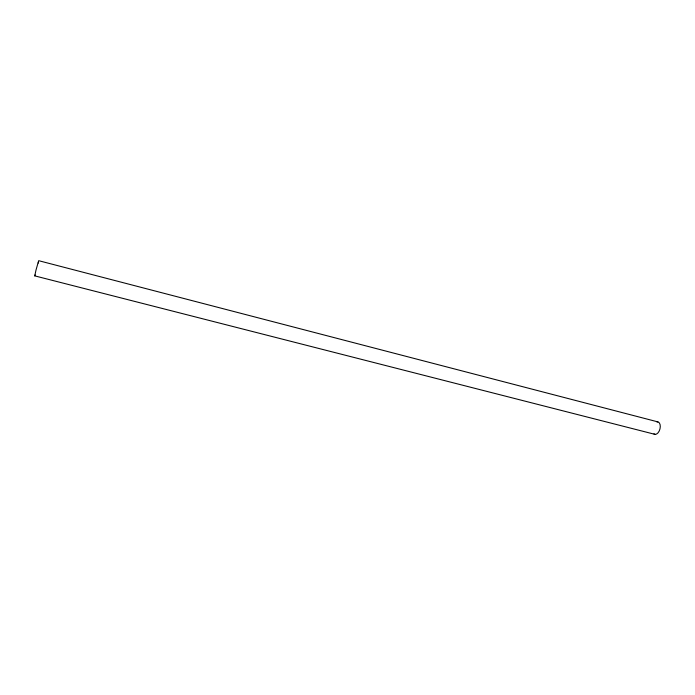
<?xml version="1.0" encoding="UTF-8"?>
<svg xmlns="http://www.w3.org/2000/svg" width="695" height="695" viewBox="0 0 695 695"><rect width="100%" height="100%" fill="white"/><g stroke="black" fill="none" stroke-linecap="round" stroke-linejoin="round"><path stroke-width="1.04" d="M654.812 434.314L34.75 275.872L36.01 270.034L38.677 260.686L657.852 421.882M38.234 263.092L38.512 261.841M35.124 274.942L34.75 275.872M656.862 421.9A6.403 3.71 -75.5 0 1 659.981 428.893A6.403 3.71 -75.5 0 1 653.934 433.889"/></g></svg>
